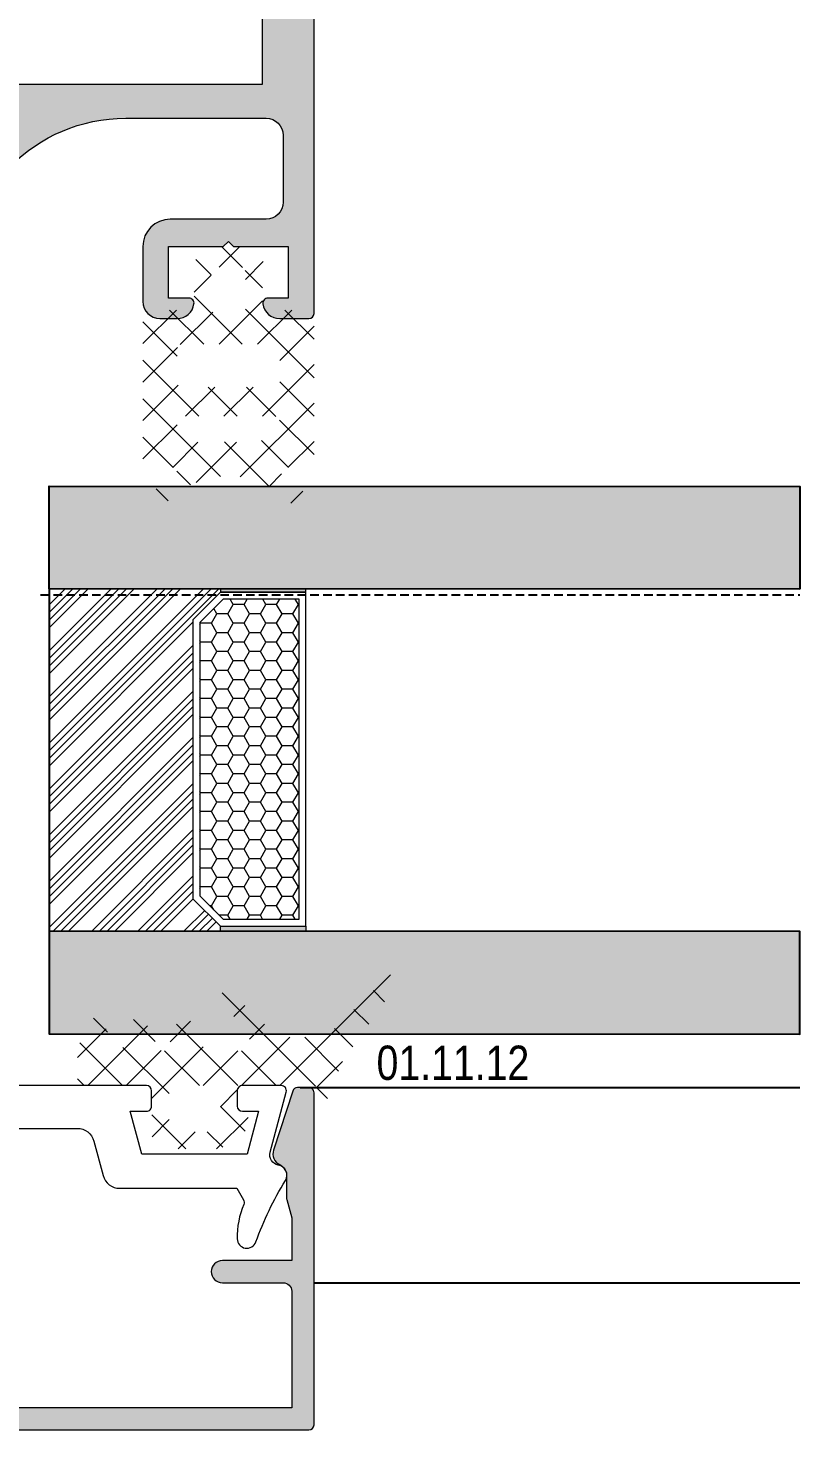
# Model space of a CAD drawing. Header units: millimetres. Extents: x 2641 to 2748, y 1210 to 1378.
# Drawn here: x 2702.6 to 2747.7, y 1212.5 to 1294.4 of the extents above; entities that cross this region are included whole.
import ezdxf

# ---------------------------------------------------------------- set-up
doc = ezdxf.new("R2010")
doc.units = ezdxf.units.MM
doc.linetypes.add('DASHED', pattern=[0.75, 0.5, -0.25])
for name, color, linetype, lineweight in [('ATR-tr.', 252, 'Continuous', 20), ('epdm hatch', 253, 'Continuous', 9), ('Main_Line', 7, 'Continuous', 15), ('YAZI AKSESUAR', 8, 'Continuous', 20)]:
    doc.layers.add(name, color=color, linetype=linetype, lineweight=lineweight)
doc.layers.add('Açılım aksesuarı', color=252, linetype='Continuous')
doc.layers.add('PROFİL HATCH', color=7, linetype='Continuous')
doc.styles.add('arialnarrow', font='ARIALN.TTF')

# ---------------------------------------------------------------- blocks, each defined once
blk = doc.blocks.new('01.02.27')
at = {"layer": 'epdm hatch'}
h = blk.add_hatch(dxfattribs=at)
h.set_pattern_fill('ANSI37', color=256, scale=0.5, angle=-1.27e-14)
h.set_pattern_definition([(44.99999999999999, (-2648.9332735049, 4028.596076162783), (-1.122532015133643, 1.122532015133644), []), (134.9999999999999, (-2648.9332735049, 4028.596076162783), (-1.122532015133644, -1.122532015133643), [])])
edge = h.paths.add_edge_path()
edge.add_line((3.900000000000545, 0.9999999999995453), (2.506133619036972, 2.657450886987589))
edge.add_arc((2.199997961543431, 2.399999999999181), 0.4000000000001013, 40.06282681631955, 180)
edge.add_line((1.799997961542885, 2.399999999999181), (1.799997961542658, 1.999999999999545))
edge.add_line((1.799997961542885, 1.999999999999545), (0.1999999999998181, 1.999999999999545))
edge.add_line((0.1999999999998181, 1.999999999999545), (0.2000000000002728, 4.699999999854753))
edge.add_arc((-0.0999999999994543, 4.699999999853844), 0.2999999999997386, 1.737346e-10, 90.00000000000006)
edge.add_line((-0.0999999999994543, 4.999999999854026), (-8.699999999999363, 4.99999999985448))
edge.add_arc((-8.699999999999363, 4.699999999853844), 0.3000000000006822, 89.99999999999999, 179.9999999998263)
edge.add_line((-9, 4.699999999854753), (-9, 3.210940297826255))
edge.add_arc((-9.200000000017099, 3.210940297823526), 0.2000000000170762, -148.8089361195269, 7.815970093361102e-10, ccw=False)
edge.add_arc((-14.50375927095137, 2.2737e-12), 5.999999999998833, 31.19106387946671, 55.3255694485918)
edge.add_arc((-11.37474014883673, 4.523189066735994), 0.5000000000002374, 55.32556944867064, 235.3255694486278)
edge.add_arc((-14.50375927095137, -4.547e-13), 4.999999999999945, -55.32556944859732, 55.32556944859812, ccw=False)
edge.add_arc((-11.37474014883673, -4.523189066735085), 0.4999999999991155, 124.6744305514611, 304.6744305514101)
edge.add_arc((-14.50375927095274, 4.0927e-12), 6.000000000002659, 304.6744305513942, 328.8089361205148)
edge.add_arc((-9.200000000017099, -3.210940297821707), 0.2000000000167749, -1.3026806300331373e-09, 148.8089361192028, ccw=False)
edge.add_line((-9, -3.210940297826255), (-9, -4.699999999853844))
edge.add_arc((-8.699999999999363, -4.699999999853844), 0.300000000000648, 180, 269.9999999998263)
edge.add_line((-8.700000000000273, -4.999999999854935), (-0.1000000000003638, -4.999999999853571))
edge.add_arc((-0.1000000000003638, -4.699999999852934), 0.3000000000006822, 270, 359.9999999998263)
edge.add_line((0.2000000000002728, -4.699999999853844), (0.2000000000002728, -2.000000000000454))
edge.add_line((0.2000000000002728, -2.000000000000454), (1.799997961542885, -2.000000000000454))
edge.add_line((1.799997961542885, -2.000000000000454), (1.799997961543112, -2.40000000000009))
edge.add_arc((2.199997961543431, -2.40000000000009), 0.4000000000001013, 180, 319.9371731836805)
edge.add_line((2.506133619036972, -2.657450886988499), (3.900000000000545, -1.000000000000454))
edge.add_line((3.900000000000545, -1.000000000000454), (3.900000000000545, 0.9999999999995453))
edge = h.paths.add_edge_path(flags=16)
edge.add_line((2.400000000000545, 0.9999999999995453), (0.3000000000006366, 0.9999999999995453))
edge.add_arc((0.3000000000001819, 0.6999999999993634), 0.3, 89.99999999995656, 179.9999999998262)
edge.add_line((4.547e-13, 0.7000000000002728), (4.547e-13, -0.7000000000002728))
edge.add_arc((0.3000000000010914, -0.7000000000002728), 0.3000000000004206, 180, 269.9999999999565)
edge.add_line((0.3000000000006366, -1.000000000000454), (2.400000000000545, -1.000000000000454))
edge.add_arc((2.400000000000545, -0.7000000000002728), 0.2999999999997727, 269.9999999999999, 359.9999999998263)
edge.add_line((2.700000000000272, -0.7000000000011825), (2.700000000000272, 0.6999999999993634))
edge.add_arc((2.40000000000009, 0.6999999999993634), 0.3000000000001934, 0, 89.99999999991317)
edge = h.paths.add_edge_path(flags=16)
edge.add_line((-6.303759270951559, 2.999999999854935), (-6.752768909188944, 2.999999999854026))
edge.add_arc((-6.75276890917803, 2.69999999986112), 0.299999999993243, 90.0000000021278, 168.207019897735)
edge.add_arc((-9.200000000018463, 3.210940297824436), 2.200000000019005, 313.2945127495186, 348.2070198956545, ccw=False)
edge.add_arc((-14.50375927094774, 4.547e-13), 6.999999999996044, -13.294512750054196, 13.294512750044419, ccw=False)
edge.add_arc((-9.200000000022555, -3.210940297818069), 2.200000000021386, 11.79298010411378, 46.70548725036599, ccw=False)
edge.add_arc((-6.75276890917803, -2.699999999862029), 0.2999999999927512, 191.7929801024526, 269.9999999978721)
edge.add_line((-6.752768909188944, -2.999999999854935), (-6.303759270951559, -2.999999999854935))
edge.add_arc((-6.303759270952014, -2.699999999854753), 0.3000000000002274, 270.0000000000868, 360)
edge.add_line((-6.003759270951832, -2.699999999854753), (-6.003759270951832, 2.699999999854753))
edge.add_arc((-6.303759270952014, 2.699999999854753), 0.2999999999998525, 0, 89.99999999995653)
edge = h.paths.add_edge_path(flags=16)
edge.add_arc((-2.100000000000363, 2.699999999853844), 0.3000000000004206, 1.736583e-10, 89.99999999995653)
edge.add_line((-2.099999999999909, 2.999999999854935), (-4.000000000000454, 2.999999999854935))
edge.add_arc((-4.000000000000909, 2.699999999854753), 0.3000000000000455, 89.99999999995653, 180)
edge.add_line((-4.300000000000636, 2.699999999854753), (-4.300000000000181, -2.699999999853844))
edge.add_arc((-4, -2.699999999852934), 0.3000000000001934, 180.0000000001737, 269.9999999999132)
edge.add_line((-4.000000000000454, -2.999999999854026), (-2.099999999999909, -2.999999999854935))
edge.add_arc((-2.100000000000363, -2.699999999854753), 0.3000000000002274, 270.0000000000868, 360)
edge.add_line((-1.800000000000181, -2.699999999854753), (-1.799999999999727, 2.699999999854753))
blk = doc.blocks.new('01.11.12')
at = {"layer": 'epdm hatch'}
h = blk.add_hatch(dxfattribs=at)
h.set_pattern_fill('ANSI37', color=256, scale=0.5, angle=90)
h.set_pattern_definition([(135, (-4030.594639775126, -2604.333275173783), (-1.122532015133644, -1.122532015133644), []), (225, (-4030.594639775126, -2604.333275173783), (1.122532015133643, -1.122532015133644), [])])
edge = h.paths.add_edge_path(flags=16)
edge.add_arc((1.199999999999818, -2.399999999984174), 0.3, -90, 0, ccw=False)
edge.add_line((1.199999999999818, -2.699999999983447), (-1.199999999999818, -2.699999999983447))
edge.add_arc((-1.199999999999818, -2.399999999984174), 0.3, 180, 270, ccw=False)
edge.add_line((-1.5, -2.399999999984174), (-1.5, -0.3000000000001819))
edge.add_arc((-1.199999999999818, -0.3000000000001819), 0.3, 90, 180, ccw=False)
edge.add_line((-1.199999999999818, 9.095e-13), (1.199999999999818, -9.095e-13))
edge.add_arc((1.199999999999818, -0.3000000000001819), 0.3, 0, 90, ccw=False)
edge.add_line((1.5, -0.3000000000001819), (1.5, -2.399999999984174))
edge = h.paths.add_edge_path()
edge.add_line((5.317483498866749, 3.73446322646032), (4.765616011040037, 2.224264554931323))
edge.add_arc((4.48401931508215, 2.327721313172332), 0.29999999999979, 200.0736561446742, 339.82700277454995, ccw=False)
edge.add_line((4.202243666155482, 2.224752950692163), (3.650555131298006, 3.73446322646032))
edge.add_arc((3.264982094752667, 3.587438677003774), 0.412653346834456, 20.87256910000115, 153.6519777379621)
edge.add_line((2.895197341155835, 3.770583484904818), (2.110045599697059, 2.185296156377262))
edge.add_arc((1.845135303322877, 2.326088680588327), 0.2999999999990133, 200.172997225154, 332.01058644425234, ccw=False)
edge.add_line((1.563538607365444, 2.222631922349137), (1.008101814341443, 3.73446322646032))
edge.add_arc((0.6225287777961058, 3.587438677003774), 0.412653346834456, 20.87256910000115, 153.6519777379621)
edge.add_line((0.2527440241992735, 3.770583484904818), (-0.5324077172581383, 2.185296156375443))
edge.add_arc((-0.7973180136332303, 2.326088680590146), 0.2999999999997825, 269.99999999999994, 332.0105864437203, ccw=False)
edge.add_line((-0.7973180136332303, 2.026088680589055), (-3.119424572232674, 2.026088680589055))
edge.add_arc((-3.119424572233583, 2.326088680590146), 0.2999999999996985, 144.6816059277627, 270.0000000001737, ccw=False)
edge.add_line((-3.364210182516217, 2.499524562109399), (-1.595798163918516, 5.007296733360817))
edge.add_arc((-1.876658204196246, 5.205351515395705), 0.3436685305809106, 324.8095610865568, 493.612131284019)
edge.add_line((-2.113711428671194, 5.454176409001775), (-4.784359946923359, 2.909873732852247))
edge.add_arc((-4.993559196613205, 3.124898554510764), 0.2999999999994834, 270, 314.2132466520508, ccw=False)
edge.add_line((-4.993559196613205, 2.824898554511491), (-7.514754269689547, 2.824898554511491))
edge.add_arc((-7.514754269689547, 3.124898554510764), 0.2999999999992763, 225.8464527348068, 270, ccw=False)
edge.add_line((-7.723729360561264, 2.909655874275813), (-11.2990861239432, 6.380902857960791))
edge.add_arc((-11.53847999863683, 6.134329072509899), 0.3436685305817847, 45.84645273497129, 215.1488419986829)
edge.add_line((-11.81948375327465, 5.936478247917875), (-8.460278393089538, 1.16546290968381))
edge.add_arc((-8.70557616954784, 0.9927521663494189), 0.2999999999979044, 3.474269760772586e-10, 35.148841998898774, ccw=False)
edge.add_line((-8.405576169549931, 0.9927521663512379), (-8.405576169549931, -0.254257709398189))
edge.add_arc((-7.905576169583582, -0.254257709398189), 0.4999999999664625, 180, 269.9999999967692)
edge.add_line((-7.905576169611777, -0.7542577093636283), (-7.498253827610824, -0.7542577093636283))
edge.add_arc((-7.498253827610824, -0.4542577093643559), 0.2999999999998594, 270, 355.6276906174754)
edge.add_line((-7.199126913557847, -0.4771288547008226), (-7.199126913557847, -0.2771288547019139))
edge.add_arc((-6.899999999597639, -0.2999999998946805), 0.2999999998964831, 90.000000025534, 175.6276906434896, ccw=False)
edge.add_line((-6.899999999731335, 9.095e-13), (-2.5, -9.095e-13))
edge.add_line((-2.5, -9.095e-13), (-2.5, -1.800000000000181))
edge.add_line((-2.5, -1.800000000000181), (-2.900000000000545, -1.800000000000181))
edge.add_arc((-2.900000000000545, -2.199999999999818), 0.3999999999998919, 90, 234.2667560820658)
edge.add_line((-3.133604918727542, -2.524697924148313), (-1.5, -3.699999999983447))
edge.add_line((-1.5, -3.699999999983447), (1.5, -3.699999999983447))
edge.add_line((1.5, -3.699999999983447), (3.133604918727542, -2.524697924148313))
edge.add_arc((2.900000000000545, -2.199999999997999), 0.3999999999998919, 305.733243917782, 450)
edge.add_line((2.900000000000545, -1.800000000000181), (2.5, -1.800000000000181))
edge.add_line((2.5, -1.800000000000181), (2.500000000000909, -9.095e-13))
edge.add_line((2.500000000000909, -9.095e-13), (6.548445241278386, -9.095e-13))
edge.add_arc((6.548445241277477, 0.3000000000020009), 0.300000000001205, 270.0000000001737, 360)
edge.add_line((6.848445241278568, 0.3000000000020009), (6.848445241278568, 2.134353128255497))
edge.add_arc((6.548445241278386, 2.134353128253678), 0.3000000000002214, 3.473675e-10, 26.3480222622199)
edge.add_line((6.817279668358423, 2.267499854900052), (6.072841289008465, 3.770583484904818))
edge.add_arc((5.703056535411633, 3.587438677003774), 0.412653346834123, 26.34802226203792, 159.1274308999763)
blk = doc.blocks.new('E50 M 09')
h = blk.add_hatch(color=256)
h.dxf.hatch_style = 1
edge = h.paths.add_edge_path()
edge.add_line((-2.963931161499999, -109.81072709), (-1.892665996116988, -109.1089696366086))
edge.add_arc((-2.00225970296361, -108.9416698475639), 0.1999999999869771, 303.2277572537307, 372.2035037867317)
edge.add_arc((-2.099999999940054, -108.9628083044251), 0.3000000000445413, 12.20350380416363, 59.88626685206408)
edge.add_line((-1.949484572999949, -108.7032989476), (-2.001713382954335, -108.6730062378524))
edge.add_arc((-1.901369765008914, -108.4999999999629), 0.2000000000276088, 120.1137331585685, 239.8862668565685, ccw=False)
edge.add_line((-2.001713383000037, -108.3269937621), (-1.949484572968344, -108.2967010523784))
edge.add_arc((-2.099999999899951, -108.0371916956), 0.2999999999999245, 300.1137331510025, 360.0000000000027)
edge.add_line((-1.799999999900023, -108.0371916956), (-1.799999999900023, -107.1628083044))
edge.add_arc((-2.099999999934478, -107.1628083044166), 0.3000000000344549, 3.1781799e-09, 59.88626685217772)
edge.add_line((-1.949484572999949, -106.9032989476), (-2.001713382954335, -106.8730062378524))
edge.add_arc((-1.901369765008914, -106.6999999999629), 0.2000000000276088, 120.1137331585685, 239.8862668565685, ccw=False)
edge.add_line((-2.001713383000037, -106.5269937621), (-1.949484572968344, -106.4967010523784))
edge.add_arc((-2.099999999899963, -106.2371916956), 0.2999999999999308, 300.1137331510045, 360.0000000000055)
edge.add_line((-1.799999999900023, -106.2371916956), (-1.799999999900023, -105.3628083044))
edge.add_arc((-2.099999999934453, -105.3628083044166), 0.3000000000344301, 3.1808939e-09, 59.88626685218046)
edge.add_line((-1.949484572999949, -105.1032989476), (-2.001713382954335, -105.0730062378524))
edge.add_arc((-1.901369765008922, -104.8999999999629), 0.2000000000275924, 120.1137331585686, 239.8862668565685, ccw=False)
edge.add_line((-2.001713383000037, -104.7269937621), (-1.949484572968344, -104.6967010523784))
edge.add_arc((-2.099999999899951, -104.4371916956), 0.2999999999999245, 300.1137331510025, 360.0000000000027)
edge.add_line((-1.799999999900023, -104.4371916956), (-1.799999999900023, -103.5628083044))
edge.add_arc((-2.099999999934478, -103.5628083044166), 0.3000000000344549, 3.1781799e-09, 59.88626685217772)
edge.add_line((-1.949484572999949, -103.3032989476), (-2.001713382954335, -103.2730062378524))
edge.add_arc((-1.901369765008922, -103.0999999999629), 0.2000000000275924, 120.1137331585686, 239.8862668565685, ccw=False)
edge.add_line((-2.001713383000037, -102.9269937621), (-1.949484572968344, -102.8967010523784))
edge.add_arc((-2.099999999899938, -102.6371916956), 0.2999999999999183, 300.1137331510004, 360)
edge.add_line((-1.799999999900023, -102.6371916956), (-1.799999999900023, -102.0044097975))
edge.add_arc((-1.599999999914214, -102.0044097974879), 0.1999999999858097, 119.9985965998508, 180.0000000034442, ccw=False)
edge.add_line((-1.69999575739996, -101.8312022674), (-0.0641416760234961, -100.8867948972406))
edge.add_arc((0.0858519601650526, -101.1466061923748), 0.2999999999606085, 59.886337892502695, 119.9985965930112, ccw=False)
edge.add_line((0.2363670652999872, -100.887096649), (1.952568970739434, -101.8824909101822))
edge.add_arc((1.802053865578001, -102.1420004536015), 0.3000000000124414, -59.88626685250222, 59.8863378923939, ccw=False)
edge.add_line((1.952569292500015, -102.4015098104), (1.949484573168433, -102.4032989476214))
edge.add_arc((2.100000000100151, -102.6628083043999), 0.3000000000000294, 120.1137331510153, 180.0000000000163)
edge.add_line((1.800000000100112, -102.6628083044), (1.800000000100112, -103.5371916956))
edge.add_arc((2.100000000084544, -103.5371916956702), 0.2999999999844323, 179.9999999865925, 239.8862668355923)
edge.add_line((1.949484573099994, -103.7967010524), (2.001713383054379, -103.8269937621476))
edge.add_arc((1.901369765137955, -103.999999999987), 0.1999999999698145, -59.88626684143151, 59.88626685656851, ccw=False)
edge.add_line((2.001713383100081, -104.1730062378), (1.949484573168433, -104.2032989476214))
edge.add_arc((2.100000000100114, -104.4628083043999), 0.2999999999999987, 120.1137331510106, 180.0000000000108)
edge.add_line((1.800000000100112, -104.4628083044), (1.800000000100112, -105.3371916956))
edge.add_arc((2.100000000084544, -105.3371916956702), 0.2999999999844323, 179.9999999865925, 239.8862668355923)
edge.add_line((1.949484573099994, -105.5967010524), (2.001713383054379, -105.6269937621476))
edge.add_arc((1.901369765137963, -105.799999999987), 0.1999999999697981, -59.88626684143151, 59.88626685656851, ccw=False)
edge.add_line((2.001713383100081, -105.9730062378), (1.949484573168433, -106.0032989476214))
edge.add_arc((2.100000000100138, -106.2628083043999), 0.3000000000000232, 120.1137331510132, 180.0000000000135)
edge.add_line((1.800000000100112, -106.2628083044), (1.800000000100112, -107.1371916956))
edge.add_arc((2.100000000084544, -107.1371916956702), 0.2999999999844323, 179.9999999865925, 239.8862668355923)
edge.add_line((1.949484573099994, -107.3967010524), (2.001713383054379, -107.4269937621475))
edge.add_arc((1.901369765137955, -107.599999999987), 0.1999999999698145, -59.88626684143151, 59.88626685656851, ccw=False)
edge.add_line((2.001713383100081, -107.7730062378), (1.949484573168433, -107.8032989476214))
edge.add_arc((2.100000000100151, -108.0628083043999), 0.3000000000000294, 120.1137331510153, 180.0000000000163)
edge.add_line((1.800000000100112, -108.0628083044), (1.800000000099885, -108.9401623364))
edge.add_arc((2.000000000019694, -108.9401623364553), 0.1999999999198088, 179.9999999841593, 236.7667828223577)
edge.add_line((1.890390351100109, -109.1074516811), (2.96441447347604, -109.8111630092869))
edge.add_arc((2.800000000100094, -110.0620970263999), 0.2999999999999609, -1.0800249583553523e-11, 56.76678283818859, ccw=False)
edge.add_line((3.100000000100067, -110.0620970264), (3.100000000100067, -111.8411))
edge.add_arc((2.800000000100098, -111.8411), 0.2999999999999687, -89.99999999999733, 2.6716406864579767e-12, ccw=False)
edge.add_line((2.800000000100112, -112.1411), (2.700000000099976, -112.1410999999997))
edge.add_arc((2.700000000100279, -112.3411), 0.2000000000003439, 90.00000000008677, 179.9999999999878)
edge.add_line((2.50000000009993, -112.3411), (2.500000000075601, -112.9340051024))
edge.add_arc((2.999971334601644, -112.9340050978171), 0.4999713345260428, 180.000000525187, 225.0000005251915)
edge.add_line((2.646438216799992, -113.2875382221), (3.353561624824919, -113.9946616267751))
edge.add_arc((3.707095127897515, -113.6411281236989), 0.4999718748011189, 225.0000000002961, 270.0000000002917)
edge.add_line((3.707095127900061, -114.1410999985), (4.00000000009993, -114.1410999999999))
edge.add_arc((4.000000000099944, -113.6411), 0.4999999999999858, 269.9999999999984, 359.9999999999984)
edge.add_line((4.50000000009993, -113.6411), (4.50000000009993, -108.4))
edge.add_line((4.50000000009993, -108.4), (4.200000000099976, -108.1))
edge.add_line((4.200000000099976, -108.1), (4.50000000009993, -107.8))
edge.add_line((4.50000000009993, -107.8), (4.50000000009993, -95.80000000000003))
edge.add_arc((14.00000000009993, -95.80000000000003), 9.5, 90, 180, ccw=False)
edge.add_line((14.00000000009993, -86.30000000000003), (22.19999999999993, -86.30000000000003))
edge.add_arc((22.19999999999993, -87.30000000000003), 1, 0, 90, ccw=False)
edge.add_line((23.19999999999993, -87.30000000000003), (23.19999999999993, -91.2))
edge.add_arc((22.19999999999993, -91.2), 1, -90, 0, ccw=False)
edge.add_line((22.19999999999993, -92.2), (16.60000000000002, -92.20000000002325))
edge.add_arc((16.60000000003836, -93.79999999996168), 1.599999999938432, 90.00000000137298, 180.0000000013729)
edge.add_line((15.00000000009993, -93.80000000000003), (15.00000000009993, -96.9999999999))
edge.add_arc((16.00000000009993, -96.9999999999), 1, 180, 270)
edge.add_line((16.00000000009993, -97.99999999989998), (17.00000000009993, -97.99999999990001))
edge.add_arc((17.00000000012031, -96.99999999993865), 0.9999999999613606, 269.9999999988322, 351.786789293232)
edge.add_arc((17.69282032309995, -97.10000000000004), 0.3000000000000184, 351.7867892944065, 450.0000000000088)
edge.add_line((17.69282032309991, -96.80000000000003), (16.50000000009993, -96.80000000000003))
edge.add_line((16.50000000009993, -96.80000000000003), (16.50000000009993, -93.80000000000003))
edge.add_line((16.50000000009993, -93.80000000000003), (19.69999999999993, -93.80000000000003))
edge.add_line((19.69999999999993, -93.80000000000003), (20.00000000009993, -93.4999999999))
edge.add_line((20.00000000009993, -93.4999999999), (20.30000000010011, -93.80000000000003))
edge.add_line((20.30000000010011, -93.80000000000003), (23.50000000000012, -93.80000000000003))
edge.add_line((23.50000000000012, -93.80000000000003), (23.50000000000012, -96.80000000009998))
edge.add_line((23.50000000000012, -96.80000000009998), (22.30717967699991, -96.80000000010001))
edge.add_arc((22.30717967696657, -97.10000000008228), 0.2999999999822478, 89.99999999363212, 188.2132106992334)
edge.add_arc((23.00000000000014, -97.00000000000006), 0.9999999999999566, 188.213210705599, 269.9999999999982)
edge.add_line((23.00000000000011, -98.00000000000001), (24.69999999999993, -97.99999999998819))
edge.add_arc((24.70000000000593, -97.699999999994), 0.2999999999941849, 269.9999999988547, 359.9999999988547)
edge.add_line((25.00000000000011, -97.70000000000002), (25.00000000004673, 1.699999999900001))
edge.add_arc((24.69999999997333, 1.699999999926603), 0.3000000000733962, 359.9999999949193, 449.9999999949192)
edge.add_line((24.69999999999993, 2), (-24.69999999999993, 2))
edge.add_arc((-24.70000000000866, 1.699999999991263), 0.3000000000087368, 89.99999999833356, 179.9999999983335)
edge.add_line((-25.00000000001739, 1.699999999999988), (-25.00000000000011, -97.70000000000002))
edge.add_arc((-24.70000000002028, -97.69999999997965), 0.2999999999798319, 180.0000000038865, 270.0000000038865)
edge.add_line((-24.69999999999993, -97.99999999995948), (-23.00000000000011, -98.00000000000001))
edge.add_arc((-23.00000000000014, -97.00000000000006), 0.9999999999999573, 270.0000000000018, 351.7867892944009)
edge.add_arc((-22.30717967696657, -97.10000000008228), 0.2999999999822463, 351.7867893007666, 450.0000000063679)
edge.add_line((-22.30717967699991, -96.80000000010001), (-23.50000000000012, -96.80000000009998))
edge.add_line((-23.50000000000012, -96.80000000009998), (-23.50000000000012, -93.80000000009998))
edge.add_line((-23.50000000000012, -93.80000000009998), (-20.30000000000007, -93.80000000009998))
edge.add_line((-20.30000000000007, -93.80000000009998), (-20.00000000000011, -93.50000000000001))
edge.add_line((-20.00000000000011, -93.50000000000001), (-19.69999999999993, -93.80000000000003))
edge.add_line((-19.69999999999993, -93.80000000000003), (-16.50000000000011, -93.80000000000003))
edge.add_line((-16.50000000000011, -93.80000000000003), (-16.50000000000011, -96.80000000000003))
edge.add_line((-16.50000000000011, -96.80000000000003), (-17.69282032300009, -96.80000000000003))
edge.add_arc((-17.69282032300013, -97.10000000000004), 0.3000000000000114, 89.99999999999118, 188.2132107055935)
edge.add_arc((-16.99999999996276, -96.99999999998865), 1.000000000011371, 188.2132107034603, 269.9999999978598)
edge.add_line((-17.00000000000011, -98.00000000000001), (-16.00000000000011, -98.00000000000001))
edge.add_arc((-16.00000000000011, -97.00000000000001), 1, 270, 360)
edge.add_line((-15.00000000000011, -97.00000000000001), (-15.00000000000011, -93.80000000009998))
edge.add_arc((-16.60000000000299, -93.80000000009701), 1.600000000002879, 359.9999999998936, 449.9999999998936)
edge.add_line((-16.60000000000002, -92.20000000009414), (-22.19999999999993, -92.2))
edge.add_arc((-22.19999999999993, -91.2), 1, 180, 270, ccw=False)
edge.add_line((-23.19999999999993, -91.2), (-23.19999999999993, -87.30000000000003))
edge.add_arc((-22.19999999999993, -87.30000000000003), 1, 90, 180, ccw=False)
edge.add_line((-22.19999999999993, -86.30000000000003), (-14.00000000000011, -86.30000000000003))
edge.add_arc((-14.00000000000011, -95.80000000000003), 9.5, 0, 90, ccw=False)
edge.add_line((-4.500000000000113, -95.80000000000003), (-4.500000000000113, -107.8))
edge.add_line((-4.500000000000113, -107.8), (-4.199999999999931, -108.1))
edge.add_line((-4.199999999999931, -108.1), (-4.500000000000113, -108.4))
edge.add_line((-4.500000000000113, -108.4), (-4.500000000000113, -113.6411))
edge.add_arc((-4.000000000000085, -113.6411), 0.5000000000000285, 179.9999999999967, 269.9999999999968)
edge.add_line((-4.000000000000113, -114.1411), (-3.70709488570003, -114.1411))
edge.add_arc((-3.707094885687133, -113.6411287081947), 0.4999712918053092, 269.999999998522, 314.9959488227239)
edge.add_line((-3.353586792782493, -113.9946867951908), (-2.64658463259991, -113.2877846065))
edge.add_arc((-3.000385651949722, -112.9339334972015), 0.5003856201418535, 314.995944415999, 359.9999955917968)
edge.add_line((-2.500000031807871, -112.9339335357), (-2.500000000000113, -112.3411))
edge.add_arc((-2.699999999999957, -112.3410999999999), 0.1999999999998438, 359.9999999999675, 449.9999999998623)
edge.add_line((-2.699999999999477, -112.1411), (-2.800000000000068, -112.1411))
edge.add_arc((-2.800000000000054, -111.8411), 0.2999999999999687, 179.9999999999973, 269.99999999999727, ccw=False)
edge.add_line((-3.100000000000022, -111.8411), (-3.100000000000022, -110.0625264746))
edge.add_arc((-2.798983984227751, -110.0625264746515), 0.3010160157722712, 123.22775725828359, 179.9999999901866, ccw=False)
edge = h.paths.add_edge_path(flags=16)
edge.add_arc((-23.0000000000001, -40.65000000000004), 0.9999999999999857, 7.958078640513122e-13, 90.0000000000008, ccw=False)
edge.add_line((-22.00000000000011, -40.65000000000003), (-22.00000000000011, -43.65000000000003))
edge.add_arc((-23.00000000000011, -43.65000000000003), 1, -90, 0, ccw=False)
edge.add_line((-23.00000000000011, -44.65000000000003), (-23.19999999999993, -44.65000000000003))
edge.add_line((-23.19999999999993, -44.65000000000003), (-23.19999999999993, -79.30000000000003))
edge.add_line((-23.19999999999993, -79.30000000000003), (-23.00000000000011, -79.30000000000008))
edge.add_arc((-23.00000000000009, -80.30000000000005), 0.9999999999999715, 1.5916157281026244e-12, 90.00000000000159, ccw=False)
edge.add_line((-22.00000000000011, -80.30000000000003), (-22.00000000000011, -84.30000000000003))
edge.add_line((-22.00000000000011, -84.30000000000003), (21.99999999990007, -84.30000000000003))
edge.add_line((21.99999999990007, -84.30000000000003), (21.99999999987756, -80.30000000000003))
edge.add_arc((22.99999999993884, -80.30000000006132), 1.000000000061277, 89.99999999648912, 179.9999999964891, ccw=False)
edge.add_line((23.00000000000011, -79.30000000000003), (23.19999999999993, -79.30000000000003))
edge.add_line((23.19999999999993, -79.30000000000003), (23.19999999999993, -44.65000000000003))
edge.add_line((23.19999999999993, -44.65000000000003), (23.00000000000011, -44.65000000000009))
edge.add_arc((23.00000000000014, -43.65000000000006), 1.000000000000028, 179.9999999999984, 269.99999999999835, ccw=False)
edge.add_line((22.00000000000011, -43.65000000000003), (21.99999999999989, -40.65000000000003))
edge.add_arc((23, -40.65000000000014), 1.000000000000113, 89.99999999999352, 179.9999999999935, ccw=False)
edge.add_line((23.00000000000011, -39.65000000000003), (23.19999999999993, -39.65000000000003))
edge.add_line((23.19999999999993, -39.65000000000003), (23.19999999999993, -5))
edge.add_line((23.19999999999993, -5), (23.00000000000011, -4.999999999999971))
edge.add_arc((23.0000000000001, -3.999999999999985), 0.9999999999999857, 180.0000000000008, 270.0000000000008, ccw=False)
edge.add_line((22.00000000000011, -4), (22.00000000000011, 0))
edge.add_line((22.00000000000011, 0), (-22.00000000000011, 0))
edge.add_line((-22.00000000000011, 0), (-22.00000000000011, -4))
edge.add_arc((-23.00000000000011, -4), 1, -90, 0, ccw=False)
edge.add_line((-23.00000000000011, -5), (-23.19999999999993, -5))
edge.add_line((-23.19999999999993, -5), (-23.19999999999993, -24.02500000000003))
edge.add_line((-23.19999999999993, -24.02500000000003), (-23.19999999999993, -39.65000000000003))
edge.add_line((-23.19999999999993, -39.65000000000003), (-23.00000000000011, -39.65000000000006))
edge = h.paths.add_edge_path(flags=16)
edge.add_arc((14.00000000007355, -95.79999999992327), 11.09999999997603, 126.249015924796, 180.0000000003962, ccw=False)
edge.add_arc((7.259227910799905, -86.6064157348), 0.2999999999999743, 306.249015924392, 449.9999999999915)
edge.add_line((7.25922791079995, -86.30641573480001), (-7.25922791079995, -86.30641573479996))
edge.add_arc((-7.259227910825182, -86.60641573478867), 0.2999999999886995, 89.99999999518101, 233.7509840711836)
edge.add_arc((-14.0000000000001, -95.80000000000021), 11.10000000000011, 1.0231815394945443e-12, 53.750984076003874, ccw=False)
edge.add_line((-2.899999999999977, -95.80000000000003), (-2.899999999999977, -98.7))
edge.add_arc((-2.599999999999994, -98.70000000000005), 0.2999999999999829, 179.9999999999945, 269.9999999999945)
edge.add_line((-2.600000000000022, -99.00000000000001), (2.600000000100067, -99.00000000000001))
edge.add_arc((2.600000000100038, -98.70000000000005), 0.2999999999999829, 270.0000000000054, 360.0000000000055)
edge.add_line((2.900000000100021, -98.7), (2.90000000009752, -95.80000000000003))
at = {"layer": 'Main_Line', "linetype": 'Continuous'}
for points in [[(4.50000000009993, -95.80000000000003, -0.4142135623730951), (14.00000000009993, -86.30000000000003), (22.19999999999993, -86.30000000000003, -0.4142135623730951), (23.19999999999993, -87.30000000000003), (23.19999999999993, -91.2, -0.4142135623730951), (22.19999999999993, -92.2), (16.60000000000002, -92.20000000002325, 0.4142135623730951), (15.00000000009993, -93.80000000000003), (15.00000000009993, -96.9999999999, 0.4142135623730951), (16.00000000009993, -97.99999999989998), (17.00000000009993, -97.99999999990001, 0.372824693253498), (17.98974331868032, -97.14285714287718, 0.4568502517682288), (17.69282032309991, -96.80000000000003), (16.50000000009993, -96.80000000000003), (16.50000000009993, -93.80000000000003), (19.69999999999993, -93.80000000000003), (20.00000000009993, -93.4999999999), (20.30000000010011, -93.80000000000003), (23.50000000000012, -93.80000000000003), (23.50000000000012, -96.80000000009998), (22.30717967699991, -96.80000000010001, 0.4568502517682286), (22.01025668139903, -97.14285714292389, 0.3728246932534981), (23.00000000000011, -98.00000000000001), (24.69999999999993, -97.99999999998819, 0.4142135623730951), (25.00000000000011, -97.70000000000002), (25.00000000004673, 1.699999999900001, 0.4142135623730951)], [(-22.00000000000011, -80.30000000000003), (-22.00000000000011, -84.30000000000003), (21.99999999990007, -84.30000000000003), (21.99999999987756, -80.30000000000003, -0.4142135623730951)]]:
    blk.add_lwpolyline(points, format="xyb", dxfattribs=at)
blk = doc.blocks.new('R50 P 01')
at = {"layer": 'PROFİL HATCH'}
h = blk.add_hatch(color=256, dxfattribs=at)
h.dxf.hatch_style = 1
h.paths.add_polyline_path([(15.49999999997089, 2.200000000006809, 0.4142135623636237), (15.19999999996798, 2.5), (1, 2.5), (0.7915679247289518, 3.277682364748784, 0.339418994941429), (0.5018000000291069, 3.499999999970896), (0, 3.5), (-0.5019000000029337, 3.5, 0.3395969521706863), (-0.7917789187904419, 3.277405352183507), (-1, 2.5), (-15.19999999999709, 2.5, 0.4142135623730951), (-15.5, 2.199999999997089), (-15.5, 1.300000000017462, 0.4142135623641219), (-15.20000000002164, 1.000000000029103), (-14.25, 1), (-14.91990000000805, -1.5), (-21.08019999999669, -1.5), (-21.75, 1), (-20.80000000003201, 1, 0.4142135623636236), (-20.5000000000291, 1.29999999999319), (-20.5, 2.199999999958265, 0.4142135623788171), (-20.79999999999927, 2.499999999970896), (-23.07309999999052, 2.5, 0.4931486490263599), (-23.36287694268958, 2.122351281451017), (-22.42044611464735, -1.394702562954591, -0.4421337743111848), (-22.90000862782017, -2.141609436496764, 0.0960562789301649), (-23.1138704307532, -2.221853419934461, 0.2174809948368521), (-23.35535540583078, -2.750780609465493), (-23.35535540584988, -2.960316510275276, 0.0398187577413699), (-23.31233148352203, -3.045476240909351, -0.0498242885724662), (-21.59028942686655, -6.630126122651461, 0.8305285721011653), (-20.50112376399647, -6.45028859021329, 0.1033140151195196), (-20.87695065207299, -4.440922690786919, -0.2310230937791977), (-20.86042380771051, -4.178473254822847), (-20.46869999999763, -3.5), (-13.63490000000547, -3.5, 0.3394659193822896), (-12.6689633500464, -2.758778647238102), (-12.1284000000096, -0.741199999963726, -0.339468379584122), (-11.16254907168695, 0), (-7.131300000008195, 0), (-6.5, 0), (-6.08793203436835, -0.4121320343389812, 0.1989123673968835), (-5.875799999990704, -0.5), (-0.5, -0.5), (0, 0), (0.5, -0.5), (5.87569999999323, -0.4999999999708962, 0.1989123673656866), (6.087832034333587, -0.4121320343384696), (6.5, 0), (11.16240000000016, -2.91038e-11, -0.3394260130294916), (12.12824796780114, -0.7410058329237473), (12.66898728765045, -2.758867982124399, 0.3394401335212562), (13.63489999997546, -3.5), (20.46859999999288, -3.5), (20.8592738157713, -4.176654648421219, -0.2328454558226991), (20.87680548422577, -4.441275100082862, 0.1032892632763332), (20.50110110916103, -6.450427971167584, 0.8303944444173611), (21.59013960105312, -6.63024919869025, -0.0498463816045372), (23.31231159774597, -3.045508864150463, 0.5304477809835575), (22.90000862778106, -2.141609436629778, -0.4421258458964803), (22.42044199508473, -1.394717937545067), (23.36277900246296, 2.122358968738751, 0.4931404041183027), (23.07299999998395, 2.5), (20.79999999998381, 2.499999999970896, 0.4142135623693456), (20.5, 2.199999999982537), (20.5, 1.30000000000291, 0.4142135623730951), (20.80000000000291, 1), (21.75, 1), (21.08009999999195, -1.5), (14.9198000000033, -1.5), (14.25, 1), (15.20000000000618, 1.000000000029103, 0.4142135623735934), (15.5, 1.300000000041734)], flags=17)
edge = h.paths.add_edge_path()
edge.add_line((-20.85940000001574, -4.176699999981792), (-20.46869999999763, -3.5))
edge.add_line((-20.46869999999763, -3.5), (-13.63490000000456, -3.5))
edge.add_arc((-13.63490000000547, -2.500000000000284), 0.9999999999997157, 270.0000000000212, 344.9999999989391)
edge.add_line((-12.66897417372092, -2.758819045120617), (-12.12840000001597, -0.741199999989476))
edge.add_arc((-11.16252453584457, -0.9999277197057381), 0.9999277200067659, 89.99859409837512, 165.0043077435556, ccw=False)
edge.add_line((-11.16250000000582, 0), (-7.131300000008195, 0))
edge.add_line((-7.131300000008195, 0), (-6.5, 0))
edge.add_line((-6.5, 0), (-6.087932034366531, -0.4121320343401749))
edge.add_arc((-5.875799999990704, -0.1999999999900979), 0.3000000000099023, 224.9999999965186, 269.9999999965205)
edge.add_line((-5.875800000008894, -0.5), (-0.5, -0.5))
edge.add_line((-0.5, -0.5), (0, 0))
edge.add_line((0, 0), (0.5, -0.5))
edge.add_line((0.5, -0.5), (5.87569999997504, -0.4999999999708962))
edge.add_arc((5.875699999991411, -0.1999999999755459), 0.2999999999953502, 269.9999999967702, 314.999999996772)
edge.add_line((6.087832034332677, -0.4121320343401749), (6.5, 0))
edge.add_line((6.5, 0), (11.16240000000107, -2.91038e-11))
edge.add_arc((11.16242453590348, -0.9999277196231446), 0.9999277198950677, 14.99569225325962, 90.00140590531458, ccw=False)
edge.add_line((12.12829999998121, -0.741199999989476), (12.66897417369091, -2.758819045120617))
edge.add_arc((13.63489999997546, -2.500000000000284), 0.9999999999997212, 195.0000000010608, 269.9999999999789)
edge.add_line((13.63489999997546, -3.5), (20.46859999999288, -3.5))
edge.add_line((20.46859999999288, -3.5), (20.85929999998189, -4.176699999981792))
edge.add_arc((20.59932759581352, -4.3267676200864), 0.3001765172909782, -22.3518416945206, 29.995451331118375, ccw=False)
edge.add_arc((25.49999999999818, -6.345499999954427), 4.999999999996341, 157.6096000003319, 181.2001000006618)
edge.add_arc((21.06242701046904, -6.438553635166783), 0.561451482619491, 181.1907151897138, 340.0569591994035)
edge.add_arc((40.38549360557044, -13.45381526608929), 19.99565917971379, 148.6322811315599, 160.0462198439792, ccw=False)
edge.add_arc((22.80002024080022, -2.733201210678771), 0.5999820870813548, 328.6330926324254, 440.4076347267007)
edge.add_arc((23.00000000001455, -1.550000000021668), 0.6000000000040818, 164.9999999986159, 260.4058999995306, ccw=False)
edge.add_line((22.42044450424055, -1.394708572945091), (23.36277774788232, 2.1223542864318))
edge.add_arc((23.0729999999885, 2.199999999986289), 0.3000000000136886, 344.999999996008, 449.999999997085)
edge.add_line((23.07300000000396, 2.5), (20.79999999998836, 2.499999999970896))
edge.add_arc((20.79999999998836, 2.199999999982537), 0.2999999999883585, 90, 180)
edge.add_line((20.5, 2.199999999982537), (20.5, 1.300000000017462))
edge.add_arc((20.80000000000291, 1.30000000000291), 0.3000000000029104, 179.9999999972208, 269.9999999972208)
edge.add_line((20.79999999998836, 1), (21.75, 1))
edge.add_line((21.75, 1), (21.08009999999195, -1.5))
edge.add_line((21.08009999999195, -1.5), (14.9198000000033, -1.5))
edge.add_line((14.9198000000033, -1.5), (14.25, 1))
edge.add_line((14.25, 1), (15.19999999998254, 1.000000000029103))
edge.add_arc((15.19999999999709, 1.300000000032014), 0.3000000000029104, 269.9999999972208, 359.9999999972208)
edge.add_line((15.5, 1.300000000017462), (15.49999999997089, 2.199999999982537))
edge.add_arc((15.19999999996798, 2.199999999997089), 0.3000000000029104, 359.9999999972208, 449.9999999972208)
edge.add_line((15.19999999998254, 2.5), (1, 2.5))
edge.add_line((1, 2.5), (0.7915777478774544, 3.277645713533274))
edge.add_arc((0.5018000000118265, 3.19999999998788), 0.2999999999830167, 15.00000000376331, 90.00000000268419)
edge.add_line((0.501799999998184, 3.499999999970896), (0, 3.5))
edge.add_line((0, 3.5), (-0.5019000000029337, 3.5))
edge.add_arc((-0.5018707868366619, 3.199913940729686), 0.300086060692254, 90.00557770380412, 164.9766599279307)
edge.add_line((-0.7917000000015832, 3.277700000006007), (-1, 2.5))
edge.add_line((-1, 2.5), (-15.20000000001164, 2.5))
edge.add_arc((-15.19999999999709, 2.199999999997089), 0.3000000000029104, 90.00000000277922, 180.0000000027791)
edge.add_line((-15.5, 2.199999999982537), (-15.5, 1.300000000017462))
edge.add_arc((-15.20000000001164, 1.300000000017462), 0.2999999999883585, 180, 270)
edge.add_line((-15.20000000001164, 1.000000000029103), (-14.25, 1))
edge.add_line((-14.25, 1), (-14.91990000000805, -1.5))
edge.add_line((-14.91990000000805, -1.5), (-21.08019999999669, -1.5))
edge.add_line((-21.08019999999669, -1.5), (-21.75, 1))
edge.add_line((-21.75, 1), (-20.80000000001746, 1))
edge.add_arc((-20.80000000003201, 1.30000000000291), 0.3000000000029104, 270.0000000027792, 360.0000000027792)
edge.add_line((-20.5000000000291, 1.300000000017462), (-20.5, 2.199999999982537))
edge.add_arc((-20.80000000000291, 2.199999999967985), 0.3000000000029104, 2.7792111e-09, 90.00000000277922)
edge.add_line((-20.80000000001746, 2.499999999970896), (-23.07310000000871, 2.5))
edge.add_arc((-23.07309999999416, 2.199999999986289), 0.3000000000137106, 90.00000000291764, 195.0000000039905)
edge.add_line((-23.36287774788889, 2.1223542864318), (-22.42044450424237, -1.394708572945091))
edge.add_arc((-23.00000000001546, -1.550000000021668), 0.6000000000041253, -80.40589999952749, 15.000000001383683, ccw=False)
edge.add_arc((-22.80002024083115, -2.733201210681443), 0.5999820870788879, 99.59236527040225, 211.3669073674189)
edge.add_arc((-40.39311773035388, -13.45692654118124), 20.00378854529773, 19.954601301828404, 31.363960887938617, ccw=False)
edge.add_arc((-21.0625000000091, -6.438500000133444), 0.5614999999414624, 199.954399988299, 358.7999000128446)
edge.add_arc((-25.49941640993348, -6.345327212580627), 4.999394589870593, 358.7973231991926, 382.3911167141937)
edge.add_arc((-20.59983740707867, -4.326627859364521), 0.2997583343981603, 149.9892526041476, 202.4136062095359, ccw=False)
at = {"layer": 'Main_Line', "ltscale": 5}
blk.add_lwpolyline([(-20.85940000001574, -4.176699999981792), (-20.46869999999763, -3.5), (-13.63490000000456, -3.5, 0.3394542588581105), (-12.66897417372092, -2.758819045120617), (-12.12840000001597, -0.741199999989476, -0.3394820622979806), (-11.16250000000582, 0), (-7.131300000008195, 0), (-6.5, 0), (-6.087932034366531, -0.4121320343401749, 0.1989123673796664), (-5.875800000008894, -0.5), (-0.5, -0.5), (0, 0), (0.5, -0.5), (5.87569999997504, -0.4999999999708962, 0.1989123673796661), (6.087832034332677, -0.4121320343401749), (6.5, 0), (11.16240000000107, -2.91038e-11, -0.3394820623314353), (12.12829999998121, -0.741199999989476), (12.66897417369182, -2.758819045120617, 0.3394542588581108), (13.63489999997546, -3.5), (20.46859999999288, -3.5), (20.85929999998189, -4.176699999981792, -0.2324648710617913), (20.87695065204662, -4.440922690846491, 0.103298053331502), (20.50109676539432, -6.450220824161078, 0.8307043827878265), (21.59020946454257, -6.630056764406617, -0.049843919047636), (23.31231589216622, -3.045501819724449, 0.5304482256696508), (22.8999996719358, -2.141607922880155, -0.4421261507684413), (22.42044450424055, -1.394708572945091), (23.36277774788323, 2.1223542864318, 0.4931454260371466), (23.07300000000396, 2.5), (20.79999999998836, 2.499999999970896, 0.4142135623730951), (20.5, 2.199999999982537), (20.5, 1.300000000017462, 0.4142135623730948), (20.79999999998836, 1), (21.75, 1), (21.08009999999195, -1.5), (14.9198000000033, -1.5), (14.25, 1), (15.19999999998254, 1.000000000029103, 0.4142135623730953), (15.5, 1.300000000017462), (15.49999999997089, 2.199999999982537, 0.4142135623730951), (15.19999999998254, 2.5), (1, 2.5), (0.7915777478774544, 3.277645713533274, 0.3394542588581247), (0.501799999998184, 3.499999999970896), (0, 3.5), (-0.5019000000029337, 3.5, 0.3393135479459893), (-0.7917000000015832, 3.277700000006007), (-1, 2.5), (-15.20000000001164, 2.5, 0.4142135623730948), (-15.5, 2.199999999982537), (-15.5, 1.300000000017462, 0.4142135623730951), (-15.20000000001164, 1.000000000029103), (-14.25, 1), (-14.91990000000805, -1.5), (-21.08019999999669, -1.5), (-21.75, 1), (-20.80000000001746, 1, 0.4142135623730951), (-20.5000000000291, 1.300000000017462), (-20.5, 2.199999999982537, 0.4142135623730951), (-20.80000000001746, 2.499999999970896), (-23.07310000000871, 2.5, 0.4931454260371466), (-23.36287774788889, 2.1223542864318), (-22.42044450424146, -1.394708572945091, -0.4421261507684327), (-22.8999996719358, -2.141607922880211, 0.5304482256849756), (-23.31231589219533, -3.045501819724449, -0.0498238892206887), (-21.59029008177459, -6.630124318849993, 0.8305514214930305), (-20.5011231668177, -6.450260148558299, 0.1033125773638531), (-20.87695065204753, -4.440922690846491, -0.2328193093823242), (-20.85940762114569, -4.176700000010896)], format="xyb", dxfattribs=at)
blk = doc.blocks.new('R50 P 03')
at = {"layer": 'PROFİL HATCH'}
h = blk.add_hatch(color=256, dxfattribs=at)
h.dxf.hatch_style = 1
edge = h.paths.add_edge_path()
edge.add_line((1.170038533615297, -11.40000000002328), (4.720038533603656, -11.40000000002328))
edge.add_arc((4.720038533603656, -10.75000000001455), 0.6500000000087311, 270, 450)
edge.add_line((4.720038533603656, -10.10000000000582), (0.6700385336152977, -10.10000000000582))
edge.add_line((0.6700385336152977, -10.10000000000582), (0.6700385337026092, -7.619615242321742))
edge.add_line((0.6700385337026092, -7.619615242321742), (0.9598162814945681, -6.538149964209878))
edge.add_arc((0.6700385338091924, -6.46050425027203), 0.2999999999108791, 344.9999999149478, 359.9999999149504)
edge.add_line((0.9700385337200714, -6.460504250717349), (0.9700385337200714, -5.137061261804774))
edge.add_arc((1.670038533563335, -5.137061261865778), 0.6999999998432638, 115.37693352020241, 179.9999999950067, ccw=False)
edge.add_arc((1.070038533167072, -3.872150197645776), 0.700000000464484, 295.3769335540522, 377.9999999779188)
edge.add_line((1.735778095098794, -3.655838301696348), (0.6152784211881226, -0.207294901687419))
edge.add_arc((0.3299614662985732, -0.3000000000014242), 0.3000000000014242, 18.00000000021705, 90.0000000002258)
edge.add_line((0.3299614662973909, 0), (-0.3299614662973909, 0))
edge.add_arc((-0.3299614662825405, -0.3000000000032088), 0.3000000000032088, 90.00000000283622, 180.0000000027222)
edge.add_line((-0.6299614662857494, -0.3000000000174623), (-0.6299614664021647, -19.70000000006985))
edge.add_arc((-0.3299614663844607, -19.70000000009871), 0.300000000017704, 179.9999999944877, 269.9999999943954)
edge.add_line((-0.3299614664138062, -20.00000000011642), (49.07003853360947, -20))
edge.add_arc((49.0700385336021, -19.70000000000426), 0.2999999999957339, 270.0000000014086, 359.9999999985914)
edge.add_line((49.37003853359783, -19.70000000001164), (49.37003853371425, -0.3000000000174623))
edge.add_arc((49.07003853369737, -0.3000000000168797), 0.3000000000168796, 359.9999999998888, 450.0000000001112)
edge.add_line((49.07003853369679, 0), (48.41011560121842, 0))
edge.add_arc((48.41011560121724, -0.3000000000014242), 0.3000000000014242, 89.99999999977474, 161.9999999997831)
edge.add_line((48.12479864632769, -0.207294901687419), (47.0042989723006, -3.655838301696348))
edge.add_arc((47.67003853371861, -3.872150197790681), 0.7000000000206903, 161.9999999978074, 244.6230664726194)
edge.add_arc((47.07003853306285, -5.137061262284398), 0.7000000006455731, 3.925771352442098e-08, 64.62306644353743, ccw=False)
edge.add_line((47.77003853370842, -5.137061261804774), (47.77003853370842, -6.460504250717349))
edge.add_arc((48.07003853367167, -6.46050425072871), 0.2999999999632337, 179.9999999978303, 194.9999999978314)
edge.add_line((47.78026078581752, -6.538149964238982), (48.07003853369678, -7.619615242321742))
edge.add_line((48.07003853369678, -7.619615242321742), (48.07003853369678, -10.10000000000582))
edge.add_line((48.07003853369678, -10.10000000000582), (44.02003853359201, -10.10000000000582))
edge.add_arc((44.02003853359201, -10.75000000001455), 0.6500000000087311, 90, 270)
edge.add_line((44.02003853359201, -11.40000000002328), (47.57003853360948, -11.40000000002328))
edge.add_arc((47.57003853360948, -11.90000000002328), 0.5, 0, 90, ccw=False)
edge.add_line((48.07003853360948, -11.90000000002328), (48.07003853360948, -18.70000000001164))
edge.add_line((48.07003853360948, -18.70000000001164), (25.6894316359103, -18.70000000001164))
edge.add_line((25.6894316359103, -18.70000000001164), (0.6700385336152977, -18.70000000001164))
edge.add_line((0.6700385336152977, -18.70000000001164), (0.6700385336152977, -11.90000000002328))
edge.add_arc((1.170038533615297, -11.90000000002328), 0.5, 90, 180, ccw=False)
at = {"layer": 'Main_Line', "ltscale": 0.5}
blk.add_lwpolyline([(1.170038533615297, -11.40000000002328), (4.720038533603656, -11.40000000002328, 0.9999999999999998), (4.720038533603656, -10.10000000000582), (0.6700385336152977, -10.10000000000582), (0.6700385337026092, -7.619615242321742), (0.9598162814945681, -6.538149964209878, 0.0655434628152498), (0.9700385337200714, -6.460504250717349), (0.9700385337200714, -5.137061261804774, -0.2896898633025757), (1.370038533685146, -4.504605729947797, 0.3769865181889296), (1.735778095098794, -3.655838301696348), (0.6152784211881226, -0.207294901687419, 0.3249196962329486), (0.3299614662973909, 0), (-0.3299614662973909, 0, 0.4142135623725124), (-0.6299614662857494, -0.3000000000174623), (-0.6299614664021647, -19.70000000006985, 0.4142135623726232), (-0.3299614664138062, -20.00000000011642), (49.07003853360947, -20, 0.4142135623586939), (49.37003853359783, -19.70000000001164), (49.37003853371425, -0.3000000000174623, 0.4142135623742326), (49.07003853369679, 0), (48.41011560121842, 0, 0.3249196962329486), (48.12479864632769, -0.207294901687419), (47.0042989723006, -3.655838301696348, 0.3769865184428137), (47.37003853368515, -4.504605729831382, -0.2896898629690303), (47.77003853370842, -5.137061261804774), (47.77003853370842, -6.460504250717349, 0.0655434628152434), (47.78026078581752, -6.538149964238982), (48.07003853369678, -7.619615242321742), (48.07003853369678, -10.10000000000582), (44.02003853359201, -10.10000000000582, 0.9999999999999998), (44.02003853359201, -11.40000000002328), (47.57003853360948, -11.40000000002328, -0.4142135623730951), (48.07003853360948, -11.90000000002328), (48.07003853360948, -18.70000000001164), (25.6894316359103, -18.70000000001164), (0.6700385336152977, -18.70000000001164), (0.6700385336152977, -11.90000000002328, -0.4142135623730951)], format="xyb", close=True, dxfattribs=at)
blk = doc.blocks.new('spacer')
at = {"layer": 'ATR-tr.', "linetype": 'Continuous'}
h = blk.add_hatch(color=0, dxfattribs=at)
h.dxf.hatch_style = 1
h.paths.add_polyline_path([(5, 19.80000000000018), (5, 20.00000000000046), (0, 20.00000000000046), (0, 19.80000000000018)])
at = {"layer": 'ATR-tr.', "ltscale": 2}
h = blk.add_hatch(dxfattribs=at)
h.set_pattern_fill('HONEY', color=256, scale=0.2)
h.set_pattern_definition([(0, (-4024.927913069969, -2683.931792543037), (0.9525000000000002, 0.5499261290000002), [0.635, -1.27]), (120, (-4024.927913069969, -2683.931792543037), (-0.9524999979188383, 0.5499261326046782), [0.6349999999999997, -1.269999999999999]), (60, (-4024.927913069969, -2683.931792543037), (2.0811618e-09, 1.099852261604677), [-1.27, 0.635])])
h.paths.add_polyline_path([(6.200000000000727, 18.03431000000046), (5, 19.23431000000028), (4.834310000000186, 19.40000000000054), (0.4000000000005457, 19.40000000000054), (0.4000000000005457, 0.7064400000003852), (4.834310000000186, 0.7064400000003852), (5, 0.8713500000003477), (6.200000000000727, 2.065680000000156)])
at = {"layer": 'ATR-tr.', "linetype": 'Continuous'}
h = blk.add_hatch(color=0, dxfattribs=at)
h.dxf.hatch_style = 1
h.paths.add_polyline_path([(5, 0.3000000000001819), (0, 0.3000000000001819), (0, -4.547e-13), (5, 0.0021896912921875)])
for points in [[(5, 20.00000000000046), (5, 19.80000000000018), (0, 19.80000000000018), (0, 20.00000000000046), (5, 20.00000000000046)], [(0, 0), (5, 0), (5, 0.3000000000001819), (0, 0.3000000000001819), (0, 0)]]:
    blk.add_lwpolyline(points, dxfattribs=at)
at = {"layer": 'ATR-tr.', "color": 7, "linetype": 'Continuous'}
for points in [[(6.600000000000363, 1.900000000000545), (5, 0.3000000000001819), (0, 0.3000000000001819), (0, 19.80000000000018), (5, 19.80000000000018), (6.600000000000363, 18.20000000000027)], [(5, 0.8713500000003477), (4.834310000000186, 0.7064400000003844), (0.4000000000005457, 0.7064400000003844), (0.4000000000005457, 19.40000000000054), (4.834310000000186, 19.40000000000054), (5, 19.23431000000028), (6.200000000000727, 18.03431000000046), (6.200000000000727, 2.065680000000156)]]:
    blk.add_lwpolyline(points, close=True, dxfattribs=at)

msp = doc.modelspace()

# ---------------------------------------------------------------- hatches: boundary and pattern name
at = {"layer": 'ATR-tr.', "linetype": 'Continuous'}
h = msp.add_hatch(dxfattribs=at)
h.set_pattern_fill('ANSI34', color=256, scale=0.1, angle=-1.27e-14, style=0)
h.set_pattern_definition([(44.99999999999999, (-1354.26957618342, -1442.329655085805), (-1.347038418160373, 1.347038418160373), []), (44.99999999999999, (-1353.82056318342, -1442.329655085805), (-1.347038418160373, 1.347038418160373), []), (44.99999999999999, (-1353.37155018342, -1442.329655085805), (-1.347038418160373, 1.347038418160373), []), (44.99999999999999, (-1352.92253618342, -1442.329655085805), (-1.347038418160373, 1.347038418160373), [])])
h.paths.add_polyline_path([(2703.857846872439, 1261.60834207631), (2713.857846872439, 1261.603962693725), (2713.857846872439, 1261.402137457231), (2712.257846872439, 1259.802137457231), (2712.257846872439, 1243.502137457231), (2713.857846872439, 1241.902137457231), (2713.857846872439, 1241.603962693725), (2703.857846872439, 1241.608342076309)])
at = {"layer": 'Açılım aksesuarı'}
h = msp.add_hatch(color=7, dxfattribs=at)
h.dxf.hatch_style = 1
h.set_gradient(color1=(255, 255, 255), color2=(147, 149, 152))
h.paths.add_polyline_path([(2747.711987744404, 1261.58913667023), (2703.857846872439, 1261.60834207631), (2703.857846872439, 1267.60834207631), (2747.711987744404, 1267.589136670229)])
h = msp.add_hatch(color=7, dxfattribs=at)
h.dxf.hatch_style = 1
h.set_gradient(color1=(255, 255, 255), color2=(147, 149, 152))
h.paths.add_polyline_path([(2703.857846872439, 1241.608342076309), (2703.857846872438, 1235.60834207631), (2747.711987744404, 1235.589136670229), (2747.711987744404, 1241.589136670229)])

# ---------------------------------------------------------------- linework, layer by layer
at = {"linetype": 'DASHED'}
msp.add_line((2703.359981854456, 1261.247971964336), (2747.711987744405, 1261.247971964336), dxfattribs=at)
for p, q in [((2703.857846872439, 1261.60834207631), (2703.857846872439, 1241.608345912107)), ((2703.860474501486, 1261.608340925571), (2703.860474501486, 1241.60834092557))]:
    msp.add_line(p, q)
at = {"color": 252, "true_color": 0x939598}
for p, q in [((2718.521936208782, 1232.47541732248), (2747.711987744404, 1232.47541732248)), ((2719.326499979413, 1221.075417322938), (2747.711987744404, 1221.075417322512))]:
    msp.add_line(p, q, dxfattribs=at)
for points in [[(2747.711987744404, 1261.58913667023), (2703.857846872439, 1261.60834207631), (2703.857846872439, 1267.60834207631), (2747.711987744404, 1267.589136670229)], [(2703.857846872439, 1241.608342076309), (2703.857846872438, 1235.60834207631), (2747.711987744404, 1235.589136670229), (2747.711987744404, 1241.589136670229)]]:
    msp.add_lwpolyline(points, close=True)

# ---------------------------------------------------------------- block references
for name, p in [('E50 M 09', (2694.326500426465, 1375.38913639643)), ('R50 P 01', (2694.341988935061, 1230.089136670225)), ('R50 P 03', (2669.956461445765, 1232.47541732248))]:
    msp.add_blockref(name, p)
at = {"rotation": 90}
msp.add_blockref('01.02.27', (2714.326500016615, 1277.689135001331), dxfattribs=at)
at = {"xscale": -1}
for name, p in [('spacer', (2718.857846872439, 1241.602137457231)), ('01.11.12', (2712.358914275425, 1232.589136670211))]:
    msp.add_blockref(name, p, dxfattribs=at)

# ---------------------------------------------------------------- texts
at = {"layer": 'YAZI AKSESUAR', "color": 8, "lineweight": -2, "style": 'arialnarrow'}
msp.add_text('01.11.12', height=2, dxfattribs=at).set_placement((2722.981550794855, 1232.921745881849))

doc.saveas('drawing.dxf')
